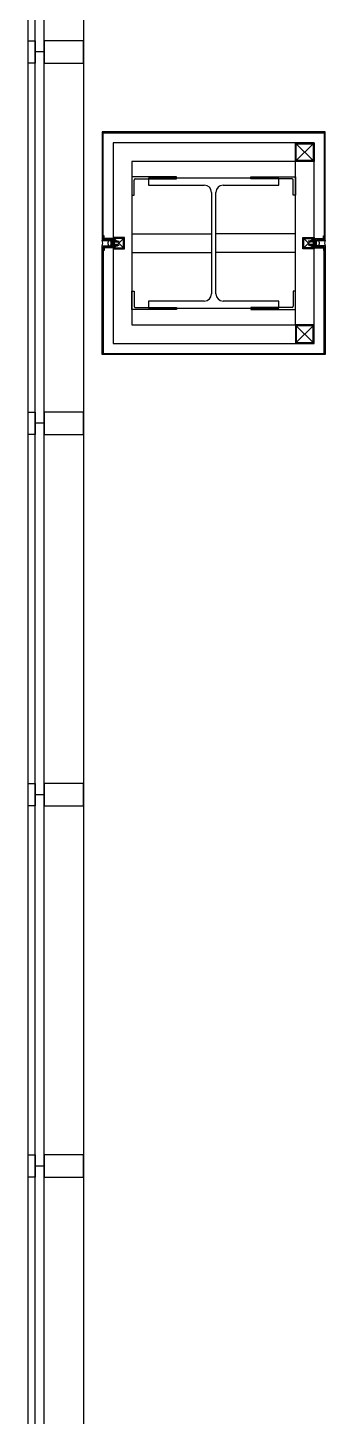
# Model space of a CAD drawing. Header units: millimetres. Extents: x -168200 to 672800, y -7409 to 118800.
# Drawn here: x 273200 to 274000, y 37791 to 41530 of the extents above; entities that cross this region are included whole.
import ezdxf

# ---------------------------------------------------------------- set-up
doc = ezdxf.new("R2010")
doc.units = ezdxf.units.MM
doc.header["$LTSCALE"] = 200
doc.layers.add('1 BA', color=9, linetype='Continuous')

msp = doc.modelspace()

# ---------------------------------------------------------------- linework, layer by layer
at = {"layer": '1 BA', "linetype": 'Continuous'}
for p, q in [((273200, 42355), (273200, 14580)), ((273350, 42355), (273350, 14520))]:
    msp.add_line(p, q, dxfattribs=at)
at = {"layer": '1 BA', "linetype": 'Continuous', "ltscale": 2}
for p, q in [((273220, 14580), (273220, 42355)), ((273244, 14580), (273244, 42355))]:
    msp.add_line(p, q, dxfattribs=at)
at = {"layer": '1 BA'}
for p, q in [((273200, 41495), (273200, 41435)), ((273200, 41495), (273220, 41495)), ((273220, 41495), (273220, 41435)), ((273244, 41465), (273220, 41465)), ((273350, 41495), (273244, 41495)), ((273244, 41495), (273244, 41435)), ((273350, 41435), (273350, 41495)), ((273220, 41435), (273200, 41435)), ((273244, 41435), (273350, 41435)), ((274000, 41250), (273400, 41250)), ((273400, 41250), (273400, 40957.5)), ((273403, 40960.5), (273403, 41247)), ((273403, 41247), (273997, 41247)), ((273997, 41247), (273997, 40960.5)), ((274000, 40957.5), (274000, 41250)), ((273970, 41220), (273430, 41220)), ((273430, 41220), (273430, 40680)), ((273920, 41170), (273920, 41220)), ((273920, 41220), (273970, 41220)), ((273967.7, 41217.7), (273922.3, 41172.3)), ((273922.3, 41217.7), (273967.7, 41172.3)), ((273922.3, 41172.3), (273922.3, 41217.7)), ((273922.3, 41217.7), (273967.7, 41217.7)), ((273967.7, 41217.7), (273967.7, 41172.3)), ((273970, 41220), (273970, 41170)), ((273970, 40680), (273970, 41220)), ((273920, 41170), (273480, 41170)), ((273480, 41170), (273480, 40730)), ((273970, 41170), (273920, 41170)), ((273920, 40730), (273920, 41170)), ((273967.7, 41172.3), (273922.3, 41172.3)), ((273480, 41129), (273480, 41079)), ((273600, 41129), (273480, 41129)), ((273875, 41125), (273525, 41125)), ((273525, 41125), (273525, 41106)), ((273600, 41123), (273600, 41129)), ((273800, 41123), (273800, 41129)), ((273800, 41129), (273920, 41129)), ((273875, 41106), (273875, 41125)), ((273920, 41129), (273920, 41079)), ((273486, 41079), (273486, 41120)), ((273489, 41123), (273600, 41123)), ((273525, 41106), (273674.8, 41106)), ((273694, 41086.8), (273694, 40813.3)), ((273706, 40813.3), (273706, 41086.8)), ((273725.3, 41106), (273875, 41106)), ((273911, 41123), (273800, 41123)), ((273914, 41079), (273914, 41120)), ((273480, 41079), (273486, 41079)), ((273920, 41079), (273914, 41079)), ((273480, 40975), (273693.5, 40975)), ((273920, 40975), (273706.5, 40975)), ((273400, 40957.5), (273420.5, 40957.5)), ((273420, 40957.5), (273400, 40957.5)), ((273400, 40957.5), (273425, 40957.5)), ((273400, 40942.5), (273420.5, 40942.5)), ((273400, 40942.5), (273420, 40942.5)), ((273400, 40942.5), (273425, 40942.5)), ((273400, 40650), (273400, 40942.5)), ((273405, 40969.5), (273403, 40969.5)), ((273403, 40969.5), (273403, 40960.5)), ((273403, 40960.5), (273428, 40960.5)), ((273425, 40960.5), (273403, 40960.5)), ((273403, 40930.5), (273403, 40939.5)), ((273403, 40939.5), (273428, 40939.5)), ((273425, 40939.5), (273403, 40939.5)), ((273403, 40939.5), (273403, 40653)), ((273405, 40962.5), (273405, 40969.5)), ((273430, 40962.5), (273405, 40962.5)), ((273430, 40937.5), (273405, 40937.5)), ((273405, 40937.5), (273405, 40930.5)), ((273423, 40955.2), (273445.6, 40955.2)), ((273423, 40944.8), (273445.6, 40944.8)), ((273425, 40957.5), (273425, 40960.5)), ((273425, 40957.5), (273425, 40957.5)), ((273425, 40957.5), (273425, 40957.5)), ((273425, 40957.5), (273425, 40957.5)), ((273425, 40957.5), (273425, 40957.5)), ((273425, 40957.5), (273425, 40957.5)), ((273425, 40942.5), (273425, 40939.5)), ((273425, 40942.5), (273425, 40942.5)), ((273425, 40942.5), (273425, 40942.5)), ((273425, 40942.5), (273425, 40942.5)), ((273425, 40942.5), (273425, 40942.5)), ((273425, 40942.5), (273425, 40942.5)), ((273425, 40942.5), (273425, 40939.5)), ((273425.8, 40957.8), (273426, 40957.6)), ((273426, 40952.9), (273425.8, 40952.7)), ((273426, 40947.1), (273425.8, 40947.3)), ((273425.8, 40942.2), (273426, 40942.4)), ((273426, 40956.5), (273425.9, 40956.3)), ((273425.9, 40956.3), (273425.9, 40956.1)), ((273425.9, 40956.1), (273425.9, 40955.9)), ((273425.9, 40955.9), (273425.9, 40955.8)), ((273425.9, 40955.8), (273426, 40955.8)), ((273426, 40954.7), (273425.9, 40954.7)), ((273425.9, 40954.7), (273425.9, 40954.6)), ((273425.9, 40954.6), (273425.9, 40954.4)), ((273425.9, 40954.4), (273425.9, 40954.2)), ((273425.9, 40954.2), (273426, 40954)), ((273425.9, 40945.8), (273426, 40946)), ((273425.9, 40945.6), (273425.9, 40945.8)), ((273425.9, 40945.4), (273425.9, 40945.6)), ((273425.9, 40945.3), (273425.9, 40945.4)), ((273426, 40945.3), (273425.9, 40945.3)), ((273425.9, 40944.1), (273425.9, 40944.2)), ((273425.9, 40944.2), (273426, 40944.2)), ((273425.9, 40943.9), (273425.9, 40944.1)), ((273425.9, 40943.7), (273425.9, 40943.9)), ((273426, 40943.5), (273425.9, 40943.7)), ((273426, 40957.6), (273426, 40957.3)), ((273426, 40957.3), (273426.1, 40957)), ((273426.1, 40957), (273426, 40956.8)), ((273426, 40956.8), (273426, 40956.5)), ((273426, 40955.8), (273426.2, 40955.7)), ((273426.2, 40954.8), (273426, 40954.7)), ((273426, 40954), (273426, 40953.7)), ((273426, 40953.7), (273426.1, 40953.5)), ((273426.1, 40953.5), (273426, 40953.2)), ((273426, 40953.2), (273426, 40952.9)), ((273426, 40946.8), (273426, 40947.1)), ((273426.1, 40946.5), (273426, 40946.8)), ((273426, 40946.3), (273426.1, 40946.5)), ((273426, 40946), (273426, 40946.3)), ((273426.2, 40945.2), (273426, 40945.3)), ((273426, 40944.2), (273426.2, 40944.3)), ((273426, 40943.2), (273426, 40943.5)), ((273426.1, 40943), (273426, 40943.2)), ((273426, 40942.7), (273426.1, 40943)), ((273426, 40942.4), (273426, 40942.7)), ((273426.2, 40955.7), (273426.4, 40955.7)), ((273426.4, 40954.8), (273426.2, 40954.8)), ((273426.4, 40945.2), (273426.2, 40945.2)), ((273426.2, 40944.3), (273426.4, 40944.3)), ((273426.4, 40955.7), (273426.6, 40955.8)), ((273426.6, 40954.7), (273426.4, 40954.8)), ((273426.6, 40945.3), (273426.4, 40945.2)), ((273426.4, 40944.3), (273426.6, 40944.2)), ((273426.6, 40955.8), (273426.8, 40955.8)), ((273426.8, 40954.7), (273426.6, 40954.7)), ((273426.8, 40945.3), (273426.6, 40945.3)), ((273426.6, 40944.2), (273426.8, 40944.2)), ((273426.8, 40955.8), (273427, 40955.8)), ((273427, 40954.7), (273426.8, 40954.7)), ((273427, 40945.3), (273426.8, 40945.3)), ((273426.8, 40944.2), (273427, 40944.2)), ((273427, 40958.7), (273428, 40958.7)), ((273427, 40955.8), (273427.2, 40955.7)), ((273427.2, 40954.8), (273427, 40954.7)), ((273428, 40951.7), (273427, 40951.7)), ((273428, 40948.3), (273427, 40948.3)), ((273427.2, 40945.2), (273427, 40945.3)), ((273427, 40944.2), (273427.2, 40944.3)), ((273427, 40941.3), (273428, 40941.3)), ((273427.2, 40955.7), (273427.3, 40955.6)), ((273427.3, 40954.9), (273427.2, 40954.8)), ((273427.3, 40945.1), (273427.2, 40945.2)), ((273427.2, 40944.3), (273427.3, 40944.4)), ((273427.3, 40955.6), (273427.4, 40955.5)), ((273427.4, 40955), (273427.3, 40954.9)), ((273427.4, 40945), (273427.3, 40945.1)), ((273427.3, 40944.4), (273427.4, 40944.5)), ((273427.4, 40955.5), (273427.4, 40955.4)), ((273427.4, 40955.4), (273427.5, 40955.2)), ((273427.5, 40955.2), (273427.4, 40955.1)), ((273427.4, 40955.1), (273427.4, 40955)), ((273427.4, 40944.9), (273427.4, 40945)), ((273427.5, 40944.8), (273427.4, 40944.9)), ((273427.4, 40944.6), (273427.5, 40944.8)), ((273427.4, 40944.5), (273427.4, 40944.6)), ((273428, 40960.5), (273428, 40950)), ((273428, 40958.7), (273428, 40951.7)), ((273428.5, 40956.7), (273428, 40956.7)), ((273428, 40953.7), (273429.1, 40953.7)), ((273428, 40939.5), (273428, 40950)), ((273428, 40950), (273430, 40950)), ((273428, 40950), (273430, 40950)), ((273428, 40941.3), (273428, 40948.3)), ((273428, 40946.3), (273429.1, 40946.3)), ((273428.5, 40943.3), (273428, 40943.3)), ((273428.4, 40955.2), (273428.7, 40957.2)), ((273428.4, 40955.2), (273428.5, 40956.7)), ((273428.4, 40944.8), (273428.7, 40942.8)), ((273428.4, 40944.8), (273428.5, 40943.3)), ((273428.7, 40957.2), (273428.5, 40956.7)), ((273428.5, 40955.2), (273428.8, 40957.2)), ((273428.5, 40955.2), (273429, 40956.7)), ((273428.5, 40944.8), (273428.8, 40942.8)), ((273428.5, 40944.8), (273429, 40943.3)), ((273428.7, 40942.8), (273428.5, 40943.3)), ((273428.8, 40957.2), (273429, 40956.7)), ((273428.8, 40942.8), (273429, 40943.3)), ((273429, 40956.7), (273429.7, 40956.7)), ((273429, 40943.3), (273429.7, 40943.3)), ((273429.1, 40953.7), (273429.7, 40956.7)), ((273429.3, 40953.3), (273429.1, 40953.7)), ((273429.3, 40946.7), (273429.1, 40946.3)), ((273429.1, 40946.3), (273429.7, 40943.3)), ((273429.3, 40953.3), (273430, 40957.2)), ((273429.3, 40946.7), (273430, 40942.8)), ((273429.4, 40953.3), (273430.1, 40957.2)), ((273429.4, 40953.3), (273429.6, 40953.7)), ((273429.4, 40946.7), (273429.6, 40946.3)), ((273429.4, 40946.7), (273430.1, 40942.8)), ((273429.6, 40953.7), (273430.2, 40956.7)), ((273429.6, 40953.7), (273430.4, 40953.7)), ((273429.6, 40946.3), (273430.2, 40943.3)), ((273429.6, 40946.3), (273430.4, 40946.3)), ((273429.9, 40957.2), (273429.7, 40956.7)), ((273429.9, 40942.8), (273429.7, 40943.3)), ((273460, 40965), (273430, 40965)), ((273430, 40965), (273430, 40935)), ((273430, 40950), (273430, 40962.5)), ((273430, 40957.2), (273430.2, 40956.7)), ((273430, 40950), (273430, 40937.5)), ((273430, 40942.8), (273430.2, 40943.3)), ((273430.2, 40956.7), (273431, 40956.7)), ((273430.2, 40943.3), (273431, 40943.3)), ((273430.4, 40953.7), (273431, 40956.7)), ((273430.6, 40953.3), (273430.4, 40953.7)), ((273430.6, 40946.7), (273430.4, 40946.3)), ((273430.4, 40946.3), (273431, 40943.3)), ((273430.6, 40953.3), (273431.2, 40957.2)), ((273430.6, 40946.7), (273431.2, 40942.8)), ((273430.7, 40953.3), (273431.3, 40957.2)), ((273430.7, 40953.3), (273430.9, 40953.7)), ((273430.7, 40946.7), (273430.9, 40946.3)), ((273430.7, 40946.7), (273431.3, 40942.8)), ((273430.9, 40953.7), (273431.5, 40956.7)), ((273430.9, 40953.7), (273431.6, 40953.7)), ((273430.9, 40946.3), (273431.5, 40943.3)), ((273430.9, 40946.3), (273431.6, 40946.3)), ((273431.2, 40957.2), (273431, 40956.7)), ((273431.2, 40942.8), (273431, 40943.3)), ((273431.3, 40957.2), (273431.5, 40956.7)), ((273431.3, 40942.8), (273431.5, 40943.3)), ((273431.5, 40956.7), (273432.2, 40956.7)), ((273431.5, 40943.3), (273432.2, 40943.3)), ((273431.6, 40953.7), (273432.2, 40956.7)), ((273431.8, 40953.3), (273431.6, 40953.7)), ((273431.8, 40946.7), (273431.6, 40946.3)), ((273431.6, 40946.3), (273432.2, 40943.3)), ((273431.8, 40953.3), (273432.4, 40957.2)), ((273431.8, 40946.7), (273432.4, 40942.8)), ((273431.9, 40953.3), (273432.5, 40957.2)), ((273431.9, 40953.3), (273432.1, 40953.7)), ((273431.9, 40946.7), (273432.1, 40946.3)), ((273431.9, 40946.7), (273432.5, 40942.8)), ((273432.1, 40953.7), (273432.7, 40956.7)), ((273432.1, 40953.7), (273432.8, 40953.7)), ((273432.1, 40946.3), (273432.7, 40943.3)), ((273432.1, 40946.3), (273432.8, 40946.3)), ((273432.4, 40957.2), (273432.2, 40956.7)), ((273432.4, 40942.8), (273432.2, 40943.3)), ((273432.3, 40962.7), (273457.7, 40937.3)), ((273457.7, 40962.7), (273432.3, 40937.3)), ((273457.7, 40962.7), (273432.3, 40962.7)), ((273432.3, 40962.7), (273432.3, 40937.3)), ((273432.3, 40937.3), (273457.7, 40937.3)), ((273432.5, 40957.2), (273432.7, 40956.7)), ((273432.5, 40942.8), (273432.7, 40943.3)), ((273432.7, 40956.7), (273433.4, 40956.7)), ((273432.7, 40943.3), (273433.4, 40943.3)), ((273432.8, 40953.7), (273433.4, 40956.7)), ((273433, 40953.3), (273432.8, 40953.7)), ((273433, 40946.7), (273432.8, 40946.3)), ((273432.8, 40946.3), (273433.4, 40943.3)), ((273433, 40953.3), (273433.7, 40957.2)), ((273433, 40946.7), (273433.7, 40942.8)), ((273433.1, 40953.3), (273433.8, 40957.2)), ((273433.1, 40953.3), (273433.3, 40953.7)), ((273433.1, 40946.7), (273433.8, 40942.8)), ((273433.1, 40946.7), (273433.3, 40946.3)), ((273433.3, 40953.7), (273433.9, 40956.7)), ((273433.3, 40953.7), (273434.1, 40953.7)), ((273433.3, 40946.3), (273433.9, 40943.3)), ((273433.3, 40946.3), (273434.1, 40946.3)), ((273433.6, 40957.2), (273433.4, 40956.7)), ((273433.6, 40942.8), (273433.4, 40943.3)), ((273433.7, 40957.2), (273433.9, 40956.7)), ((273433.7, 40942.8), (273433.9, 40943.3)), ((273433.9, 40956.7), (273434.7, 40956.7)), ((273433.9, 40943.3), (273434.7, 40943.3)), ((273434.1, 40953.7), (273434.7, 40956.7)), ((273434.3, 40953.3), (273434.1, 40953.7)), ((273434.3, 40946.7), (273434.1, 40946.3)), ((273434.1, 40946.3), (273434.7, 40943.3)), ((273434.3, 40953.3), (273434.9, 40957.2)), ((273434.3, 40946.7), (273434.9, 40942.8)), ((273434.4, 40953.3), (273435, 40957.2)), ((273434.4, 40953.3), (273434.6, 40953.7)), ((273434.4, 40946.7), (273434.6, 40946.3)), ((273434.4, 40946.7), (273435, 40942.8)), ((273434.6, 40953.7), (273435.2, 40956.7)), ((273434.6, 40953.7), (273435.3, 40953.7)), ((273434.6, 40946.3), (273435.2, 40943.3)), ((273434.6, 40946.3), (273435.3, 40946.3)), ((273434.9, 40957.2), (273434.7, 40956.7)), ((273434.9, 40942.8), (273434.7, 40943.3)), ((273435, 40957.2), (273435.2, 40956.7)), ((273435, 40942.8), (273435.2, 40943.3)), ((273435.2, 40956.7), (273435.9, 40956.7)), ((273435.2, 40943.3), (273435.9, 40943.3)), ((273435.3, 40953.7), (273435.9, 40956.7)), ((273435.5, 40953.3), (273435.3, 40953.7)), ((273435.5, 40946.7), (273435.3, 40946.3)), ((273435.3, 40946.3), (273435.9, 40943.3)), ((273435.5, 40953.3), (273436.1, 40957.2)), ((273435.5, 40946.7), (273436.1, 40942.8)), ((273435.6, 40953.3), (273436.2, 40957.2)), ((273435.6, 40953.3), (273435.8, 40953.7)), ((273435.6, 40946.7), (273436.2, 40942.8)), ((273435.6, 40946.7), (273435.8, 40946.3)), ((273435.8, 40953.7), (273436.4, 40956.7)), ((273435.8, 40953.7), (273436.5, 40953.7)), ((273435.8, 40946.3), (273436.4, 40943.3)), ((273435.8, 40946.3), (273436.5, 40946.3)), ((273436.1, 40957.2), (273435.9, 40956.7)), ((273436.1, 40942.8), (273435.9, 40943.3)), ((273436.2, 40957.2), (273436.4, 40956.7)), ((273436.2, 40942.8), (273436.4, 40943.3)), ((273436.4, 40956.7), (273437.1, 40956.7)), ((273436.4, 40943.3), (273437.1, 40943.3)), ((273436.5, 40953.7), (273437.1, 40956.7)), ((273436.7, 40953.3), (273436.5, 40953.7)), ((273436.7, 40946.7), (273436.5, 40946.3)), ((273436.5, 40946.3), (273437.1, 40943.3)), ((273436.7, 40953.3), (273437.4, 40957.2)), ((273436.7, 40946.7), (273437.4, 40942.8)), ((273436.8, 40953.3), (273437.5, 40957.2)), ((273436.8, 40953.3), (273437, 40953.7)), ((273436.8, 40946.7), (273437, 40946.3)), ((273436.8, 40946.7), (273437.5, 40942.8)), ((273437, 40953.7), (273437.6, 40956.7)), ((273437, 40953.7), (273437.8, 40953.7)), ((273437, 40946.3), (273437.6, 40943.3)), ((273437, 40946.3), (273437.8, 40946.3)), ((273437.3, 40957.2), (273437.1, 40956.7)), ((273437.3, 40942.8), (273437.1, 40943.3)), ((273437.4, 40957.2), (273437.6, 40956.7)), ((273437.4, 40942.8), (273437.6, 40943.3)), ((273437.6, 40956.7), (273438.4, 40956.7)), ((273437.6, 40943.3), (273438.4, 40943.3)), ((273437.8, 40953.7), (273438.4, 40956.7)), ((273438, 40953.3), (273437.8, 40953.7)), ((273438, 40946.7), (273437.8, 40946.3)), ((273437.8, 40946.3), (273438.4, 40943.3)), ((273438, 40953.3), (273438.6, 40957.2)), ((273438, 40946.7), (273438.6, 40942.8)), ((273438.1, 40953.3), (273438.7, 40957.2)), ((273438.1, 40953.3), (273438.3, 40953.7)), ((273438.1, 40946.7), (273438.7, 40942.8)), ((273438.1, 40946.7), (273438.3, 40946.3)), ((273438.3, 40953.7), (273438.9, 40956.7)), ((273438.3, 40953.7), (273439, 40953.7)), ((273438.3, 40946.3), (273439, 40946.3)), ((273438.3, 40946.3), (273438.9, 40943.3)), ((273438.6, 40957.2), (273438.4, 40956.7)), ((273438.6, 40942.8), (273438.4, 40943.3)), ((273438.7, 40957.2), (273438.9, 40956.7)), ((273438.7, 40942.8), (273438.9, 40943.3)), ((273438.8, 40956.7), (273440.5, 40956.7)), ((273438.8, 40943.3), (273440.5, 40943.3)), ((273439, 40953.7), (273439.6, 40956.7)), ((273439.2, 40953.3), (273439, 40953.7)), ((273439.2, 40946.7), (273439, 40946.3)), ((273439, 40946.3), (273439.6, 40943.3)), ((273439.2, 40953.3), (273439.8, 40956.7)), ((273439.2, 40946.7), (273439.8, 40943.3)), ((273439.3, 40953.3), (273439.8, 40956.5)), ((273439.3, 40953.3), (273439.5, 40953.7)), ((273439.3, 40946.7), (273439.8, 40943.5)), ((273439.3, 40946.7), (273439.5, 40946.3)), ((273439.5, 40953.7), (273439.8, 40955.2)), ((273439.5, 40953.7), (273440.5, 40953.7)), ((273439.5, 40946.3), (273439.8, 40944.8)), ((273439.5, 40946.3), (273440.5, 40946.3)), ((273439.8, 40956.7), (273439.8, 40955.2)), ((273439.8, 40943.3), (273439.8, 40944.8)), ((273440.5, 40956.7), (273442.8, 40955.6)), ((273440.5, 40953.7), (273442.8, 40954.9)), ((273440.5, 40946.3), (273442.8, 40945.1)), ((273440.5, 40943.3), (273442.8, 40944.4)), ((273457.7, 40937.3), (273457.7, 40962.7)), ((273460, 40935), (273460, 40965)), ((273940, 40935), (273940, 40965)), ((273940, 40965), (273970, 40965)), ((273967.7, 40962.7), (273942.3, 40937.3)), ((273942.3, 40962.7), (273967.7, 40937.3)), ((273942.3, 40937.3), (273942.3, 40962.7)), ((273942.3, 40962.7), (273967.7, 40962.7)), ((273967.7, 40937.3), (273942.3, 40937.3)), ((273977, 40955.2), (273954.4, 40955.2)), ((273977, 40944.8), (273954.4, 40944.8)), ((273959.5, 40956.7), (273957.2, 40955.6)), ((273959.5, 40953.7), (273957.2, 40954.9)), ((273959.5, 40946.3), (273957.2, 40945.1)), ((273959.5, 40943.3), (273957.2, 40944.4)), ((273961.2, 40956.7), (273959.5, 40956.7)), ((273960.5, 40953.7), (273959.5, 40953.7)), ((273960.5, 40946.3), (273959.5, 40946.3)), ((273961.2, 40943.3), (273959.5, 40943.3)), ((273960.8, 40953.3), (273960.2, 40956.7)), ((273960.2, 40956.7), (273960.2, 40955.2)), ((273960.7, 40953.3), (273960.2, 40956.5)), ((273960.5, 40953.7), (273960.2, 40955.2)), ((273960.7, 40946.7), (273960.2, 40943.5)), ((273960.8, 40946.7), (273960.2, 40943.3)), ((273960.5, 40946.3), (273960.2, 40944.8)), ((273960.2, 40943.3), (273960.2, 40944.8)), ((273961, 40953.7), (273960.4, 40956.7)), ((273961, 40946.3), (273960.4, 40943.3)), ((273960.7, 40953.3), (273960.5, 40953.7)), ((273960.7, 40946.7), (273960.5, 40946.3)), ((273960.8, 40953.3), (273961, 40953.7)), ((273960.8, 40946.7), (273961, 40946.3)), ((273961.7, 40953.7), (273961, 40953.7)), ((273961.7, 40946.3), (273961, 40946.3)), ((273961.3, 40957.2), (273961.1, 40956.7)), ((273961.7, 40953.7), (273961.1, 40956.7)), ((273961.7, 40946.3), (273961.1, 40943.3)), ((273961.3, 40942.8), (273961.1, 40943.3)), ((273961.9, 40953.3), (273961.3, 40957.2)), ((273961.9, 40946.7), (273961.3, 40942.8)), ((273962, 40953.3), (273961.4, 40957.2)), ((273961.4, 40957.2), (273961.6, 40956.7)), ((273962, 40946.7), (273961.4, 40942.8)), ((273961.4, 40942.8), (273961.6, 40943.3)), ((273962.4, 40956.7), (273961.6, 40956.7)), ((273962.2, 40953.7), (273961.6, 40956.7)), ((273962.2, 40946.3), (273961.6, 40943.3)), ((273962.4, 40943.3), (273961.6, 40943.3)), ((273961.9, 40953.3), (273961.7, 40953.7)), ((273961.9, 40946.7), (273961.7, 40946.3)), ((273962, 40953.3), (273962.2, 40953.7)), ((273962, 40946.7), (273962.2, 40946.3)), ((273963, 40953.7), (273962.2, 40953.7)), ((273963, 40946.3), (273962.2, 40946.3)), ((273962.6, 40957.2), (273962.4, 40956.7)), ((273963, 40953.7), (273962.4, 40956.7)), ((273963, 40946.3), (273962.4, 40943.3)), ((273962.6, 40942.8), (273962.4, 40943.3)), ((273963.2, 40953.3), (273962.5, 40957.2)), ((273963.2, 40946.7), (273962.5, 40942.8)), ((273963.3, 40953.3), (273962.6, 40957.2)), ((273963.3, 40946.7), (273962.6, 40942.8)), ((273962.7, 40957.2), (273962.9, 40956.7)), ((273962.7, 40942.8), (273962.9, 40943.3)), ((273963.6, 40956.7), (273962.9, 40956.7)), ((273963.5, 40953.7), (273962.9, 40956.7)), ((273963.5, 40946.3), (273962.9, 40943.3)), ((273963.6, 40943.3), (273962.9, 40943.3)), ((273963.2, 40953.3), (273963, 40953.7)), ((273963.2, 40946.7), (273963, 40946.3)), ((273963.3, 40953.3), (273963.5, 40953.7)), ((273963.3, 40946.7), (273963.5, 40946.3)), ((273964.2, 40953.7), (273963.5, 40953.7)), ((273964.2, 40946.3), (273963.5, 40946.3)), ((273963.8, 40957.2), (273963.6, 40956.7)), ((273964.2, 40953.7), (273963.6, 40956.7)), ((273964.2, 40946.3), (273963.6, 40943.3)), ((273963.8, 40942.8), (273963.6, 40943.3)), ((273964.4, 40953.3), (273963.8, 40957.2)), ((273964.4, 40946.7), (273963.8, 40942.8)), ((273964.5, 40953.3), (273963.9, 40957.2)), ((273963.9, 40957.2), (273964.1, 40956.7)), ((273964.5, 40946.7), (273963.9, 40942.8)), ((273963.9, 40942.8), (273964.1, 40943.3)), ((273964.8, 40956.7), (273964.1, 40956.7)), ((273964.7, 40953.7), (273964.1, 40956.7)), ((273964.7, 40946.3), (273964.1, 40943.3)), ((273964.8, 40943.3), (273964.1, 40943.3)), ((273964.4, 40953.3), (273964.2, 40953.7)), ((273964.4, 40946.7), (273964.2, 40946.3)), ((273964.5, 40953.3), (273964.7, 40953.7)), ((273964.5, 40946.7), (273964.7, 40946.3)), ((273965.4, 40953.7), (273964.7, 40953.7)), ((273965.4, 40946.3), (273964.7, 40946.3)), ((273965, 40957.2), (273964.8, 40956.7)), ((273965.4, 40953.7), (273964.8, 40956.7)), ((273965.4, 40946.3), (273964.8, 40943.3)), ((273965, 40942.8), (273964.8, 40943.3)), ((273965.6, 40953.3), (273965, 40957.2)), ((273965.6, 40946.7), (273965, 40942.8)), ((273965.1, 40957.2), (273965.3, 40956.7)), ((273965.7, 40953.3), (273965.1, 40957.2)), ((273965.7, 40946.7), (273965.1, 40942.8)), ((273965.1, 40942.8), (273965.3, 40943.3)), ((273966.1, 40956.7), (273965.3, 40956.7)), ((273965.9, 40953.7), (273965.3, 40956.7)), ((273965.9, 40946.3), (273965.3, 40943.3)), ((273966.1, 40943.3), (273965.3, 40943.3)), ((273965.6, 40953.3), (273965.4, 40953.7)), ((273965.6, 40946.7), (273965.4, 40946.3)), ((273965.7, 40953.3), (273965.9, 40953.7)), ((273965.7, 40946.7), (273965.9, 40946.3)), ((273966.7, 40953.7), (273965.9, 40953.7)), ((273966.7, 40946.3), (273965.9, 40946.3)), ((273966.3, 40957.2), (273966.1, 40956.7)), ((273966.7, 40953.7), (273966.1, 40956.7)), ((273966.7, 40946.3), (273966.1, 40943.3)), ((273966.3, 40942.8), (273966.1, 40943.3)), ((273966.9, 40953.3), (273966.2, 40957.2)), ((273966.9, 40946.7), (273966.2, 40942.8)), ((273967, 40953.3), (273966.3, 40957.2)), ((273967, 40946.7), (273966.3, 40942.8)), ((273966.4, 40957.2), (273966.6, 40956.7)), ((273966.4, 40942.8), (273966.6, 40943.3)), ((273967.3, 40956.7), (273966.6, 40956.7)), ((273967.2, 40953.7), (273966.6, 40956.7)), ((273967.2, 40946.3), (273966.6, 40943.3)), ((273967.3, 40943.3), (273966.6, 40943.3)), ((273966.9, 40953.3), (273966.7, 40953.7)), ((273966.9, 40946.7), (273966.7, 40946.3)), ((273967, 40953.3), (273967.2, 40953.7)), ((273967, 40946.7), (273967.2, 40946.3)), ((273967.9, 40953.7), (273967.2, 40953.7)), ((273967.9, 40946.3), (273967.2, 40946.3)), ((273967.5, 40957.2), (273967.3, 40956.7)), ((273967.9, 40953.7), (273967.3, 40956.7)), ((273967.9, 40946.3), (273967.3, 40943.3)), ((273967.5, 40942.8), (273967.3, 40943.3)), ((273968.1, 40953.3), (273967.5, 40957.2)), ((273968.1, 40946.7), (273967.5, 40942.8)), ((273967.6, 40957.2), (273967.8, 40956.7)), ((273968.2, 40953.3), (273967.6, 40957.2)), ((273968.2, 40946.7), (273967.6, 40942.8)), ((273967.6, 40942.8), (273967.8, 40943.3)), ((273967.7, 40962.7), (273967.7, 40937.3)), ((273968.5, 40956.7), (273967.8, 40956.7)), ((273968.4, 40953.7), (273967.8, 40956.7)), ((273968.4, 40946.3), (273967.8, 40943.3)), ((273968.5, 40943.3), (273967.8, 40943.3)), ((273968.1, 40953.3), (273967.9, 40953.7)), ((273968.1, 40946.7), (273967.9, 40946.3)), ((273968.2, 40953.3), (273968.4, 40953.7)), ((273968.2, 40946.7), (273968.4, 40946.3)), ((273969.1, 40953.7), (273968.4, 40953.7)), ((273969.1, 40946.3), (273968.4, 40946.3)), ((273968.7, 40957.2), (273968.5, 40956.7)), ((273969.1, 40953.7), (273968.5, 40956.7)), ((273969.1, 40946.3), (273968.5, 40943.3)), ((273968.7, 40942.8), (273968.5, 40943.3)), ((273969.3, 40953.3), (273968.7, 40957.2)), ((273969.3, 40946.7), (273968.7, 40942.8)), ((273968.8, 40957.2), (273969, 40956.7)), ((273969.4, 40953.3), (273968.8, 40957.2)), ((273969.4, 40946.7), (273968.8, 40942.8)), ((273968.8, 40942.8), (273969, 40943.3)), ((273969.6, 40953.7), (273969, 40956.7)), ((273969.8, 40956.7), (273969, 40956.7)), ((273969.6, 40946.3), (273969, 40943.3)), ((273969.8, 40943.3), (273969, 40943.3)), ((273969.3, 40953.3), (273969.1, 40953.7)), ((273969.3, 40946.7), (273969.1, 40946.3)), ((273969.4, 40953.3), (273969.6, 40953.7)), ((273969.4, 40946.7), (273969.6, 40946.3)), ((273970.4, 40953.7), (273969.6, 40953.7)), ((273970.4, 40946.3), (273969.6, 40946.3)), ((273970, 40957.2), (273969.8, 40956.7)), ((273970.4, 40953.7), (273969.8, 40956.7)), ((273970.4, 40946.3), (273969.8, 40943.3)), ((273970, 40942.8), (273969.8, 40943.3)), ((273970.6, 40953.3), (273969.9, 40957.2)), ((273970.6, 40946.7), (273969.9, 40942.8)), ((273970, 40965), (273970, 40935)), ((273970, 40950), (273970, 40962.5)), ((273970, 40962.5), (273995, 40962.5)), ((273970.7, 40953.3), (273970, 40957.2)), ((273970, 40950), (273970, 40937.5)), ((273972, 40950), (273970, 40950)), ((273972, 40950), (273970, 40950)), ((273970.7, 40946.7), (273970, 40942.8)), ((273970, 40937.5), (273995, 40937.5)), ((273970.1, 40957.2), (273970.3, 40956.7)), ((273970.1, 40942.8), (273970.3, 40943.3)), ((273970.9, 40953.7), (273970.3, 40956.7)), ((273971, 40956.7), (273970.3, 40956.7)), ((273970.9, 40946.3), (273970.3, 40943.3)), ((273971, 40943.3), (273970.3, 40943.3)), ((273970.6, 40953.3), (273970.4, 40953.7)), ((273970.6, 40946.7), (273970.4, 40946.3)), ((273970.7, 40953.3), (273970.9, 40953.7)), ((273970.7, 40946.7), (273970.9, 40946.3)), ((273972, 40953.7), (273970.9, 40953.7)), ((273972, 40946.3), (273970.9, 40946.3)), ((273971.2, 40957.2), (273971, 40956.7)), ((273971.5, 40955.2), (273971, 40956.7)), ((273971.5, 40944.8), (273971, 40943.3)), ((273971.2, 40942.8), (273971, 40943.3)), ((273971.5, 40955.2), (273971.2, 40957.2)), ((273971.5, 40944.8), (273971.2, 40942.8)), ((273971.3, 40957.2), (273971.5, 40956.7)), ((273971.6, 40955.2), (273971.3, 40957.2)), ((273971.6, 40944.8), (273971.3, 40942.8)), ((273971.3, 40942.8), (273971.5, 40943.3)), ((273971.6, 40955.2), (273971.5, 40956.7)), ((273971.5, 40956.7), (273972, 40956.7)), ((273971.6, 40944.8), (273971.5, 40943.3)), ((273971.5, 40943.3), (273972, 40943.3)), ((273997, 40960.5), (273972, 40960.5)), ((273972, 40960.5), (273972, 40950)), ((273973, 40958.7), (273972, 40958.7)), ((273972, 40958.7), (273972, 40951.7)), ((273972, 40951.7), (273973, 40951.7)), ((273972, 40939.5), (273972, 40950)), ((273972, 40941.3), (273972, 40948.3)), ((273972, 40948.3), (273973, 40948.3)), ((273973, 40941.3), (273972, 40941.3)), ((273997, 40939.5), (273972, 40939.5)), ((273972.6, 40955.4), (273972.5, 40955.2)), ((273972.5, 40955.2), (273972.6, 40955.1)), ((273972.5, 40944.8), (273972.6, 40944.9)), ((273972.6, 40944.6), (273972.5, 40944.8)), ((273972.7, 40955.6), (273972.6, 40955.5)), ((273972.6, 40955.5), (273972.6, 40955.4)), ((273972.6, 40955.1), (273972.6, 40955)), ((273972.6, 40955), (273972.7, 40954.9)), ((273972.6, 40945), (273972.7, 40945.1)), ((273972.6, 40944.9), (273972.6, 40945)), ((273972.6, 40944.5), (273972.6, 40944.6)), ((273972.7, 40944.4), (273972.6, 40944.5)), ((273972.8, 40955.7), (273972.7, 40955.6)), ((273972.7, 40954.9), (273972.8, 40954.8)), ((273972.7, 40945.1), (273972.8, 40945.2)), ((273972.8, 40944.3), (273972.7, 40944.4)), ((273973, 40955.8), (273972.8, 40955.7)), ((273972.8, 40954.8), (273973, 40954.7)), ((273972.8, 40945.2), (273973, 40945.3)), ((273973, 40944.2), (273972.8, 40944.3)), ((273973.2, 40955.8), (273973, 40955.8)), ((273973, 40954.7), (273973.2, 40954.7)), ((273973, 40945.3), (273973.2, 40945.3)), ((273973.2, 40944.2), (273973, 40944.2)), ((273973.4, 40955.8), (273973.2, 40955.8)), ((273973.2, 40954.7), (273973.4, 40954.7)), ((273973.2, 40945.3), (273973.4, 40945.3)), ((273973.4, 40944.2), (273973.2, 40944.2)), ((273973.6, 40955.7), (273973.4, 40955.8)), ((273973.4, 40954.7), (273973.6, 40954.8)), ((273973.4, 40945.3), (273973.6, 40945.2)), ((273973.6, 40944.3), (273973.4, 40944.2)), ((273973.8, 40955.7), (273973.6, 40955.7)), ((273973.6, 40954.8), (273973.8, 40954.8)), ((273973.6, 40945.2), (273973.8, 40945.2)), ((273973.8, 40944.3), (273973.6, 40944.3)), ((273974, 40955.8), (273973.8, 40955.7)), ((273973.8, 40954.8), (273974, 40954.7)), ((273973.8, 40945.2), (273974, 40945.3)), ((273974, 40944.2), (273973.8, 40944.3)), ((273974, 40957.3), (273973.9, 40957)), ((273973.9, 40957), (273974, 40956.8)), ((273974, 40953.7), (273973.9, 40953.5)), ((273973.9, 40953.5), (273974, 40953.2)), ((273973.9, 40946.5), (273974, 40946.8)), ((273974, 40946.3), (273973.9, 40946.5)), ((273973.9, 40943), (273974, 40943.2)), ((273974, 40942.7), (273973.9, 40943)), ((273974.2, 40957.8), (273974, 40957.6)), ((273974, 40957.6), (273974, 40957.3)), ((273974, 40956.8), (273974, 40956.5)), ((273974, 40956.5), (273974.1, 40956.3)), ((273974.1, 40955.8), (273974, 40955.8)), ((273974, 40954.7), (273974.1, 40954.7)), ((273974.1, 40954.2), (273974, 40954)), ((273974, 40954), (273974, 40953.7)), ((273974, 40953.2), (273974, 40952.9)), ((273974, 40952.9), (273974.2, 40952.7)), ((273974, 40947.1), (273974.2, 40947.3)), ((273974, 40946.8), (273974, 40947.1)), ((273974, 40946), (273974, 40946.3)), ((273974.1, 40945.8), (273974, 40946)), ((273974, 40945.3), (273974.1, 40945.3)), ((273974.1, 40944.2), (273974, 40944.2)), ((273974, 40943.5), (273974.1, 40943.7)), ((273974, 40943.2), (273974, 40943.5)), ((273974, 40942.4), (273974, 40942.7)), ((273974.2, 40942.2), (273974, 40942.4)), ((273974.1, 40956.3), (273974.1, 40956.1)), ((273974.1, 40956.1), (273974.1, 40955.9)), ((273974.1, 40955.9), (273974.1, 40955.8)), ((273974.1, 40954.7), (273974.1, 40954.6)), ((273974.1, 40954.6), (273974.1, 40954.4)), ((273974.1, 40954.4), (273974.1, 40954.2)), ((273974.1, 40945.6), (273974.1, 40945.8)), ((273974.1, 40945.4), (273974.1, 40945.6)), ((273974.1, 40945.3), (273974.1, 40945.4)), ((273974.1, 40944.1), (273974.1, 40944.2)), ((273974.1, 40943.9), (273974.1, 40944.1)), ((273974.1, 40943.7), (273974.1, 40943.9)), ((273997, 40960.5), (273975, 40960.5)), ((273975, 40960.5), (273975, 40957.5)), ((273975, 40957.5), (274000, 40957.5)), ((273975, 40942.5), (273975, 40939.5)), ((273975, 40939.5), (273975, 40942.5)), ((273975, 40942.5), (274000, 40942.5)), ((273997, 40939.5), (273975, 40939.5)), ((274000, 40957.5), (273979.5, 40957.5)), ((274000, 40942.5), (273979.5, 40942.5)), ((273980, 40957.5), (274000, 40957.5)), ((274000, 40942.5), (273980, 40942.5)), ((273995, 40962.5), (273995, 40969.5)), ((273995, 40969.5), (273997, 40969.5)), ((273995, 40937.5), (273995, 40930.5)), ((273997, 40969.5), (273997, 40960.5)), ((273997, 40653), (273997, 40939.5)), ((273997, 40930.5), (273997, 40939.5)), ((274000, 40942.5), (274000, 40650)), ((273405, 40930.5), (273403, 40930.5)), ((273430, 40935), (273460, 40935)), ((273480, 40925), (273693.5, 40925)), ((273920, 40925), (273706.5, 40925)), ((273970, 40935), (273940, 40935)), ((273995, 40930.5), (273997, 40930.5)), ((273480, 40771), (273480, 40821)), ((273480, 40821), (273486, 40821)), ((273486, 40821), (273486, 40780)), ((273674.8, 40794), (273525, 40794)), ((273525, 40794), (273525, 40775)), ((273875, 40794), (273725.3, 40794)), ((273875, 40775), (273875, 40794)), ((273920, 40821), (273914, 40821)), ((273914, 40821), (273914, 40780)), ((273920, 40771), (273920, 40821)), ((273600, 40771), (273480, 40771)), ((273489, 40777), (273600, 40777)), ((273525, 40775), (273875, 40775)), ((273600, 40777), (273600, 40771)), ((273911, 40777), (273800, 40777)), ((273800, 40777), (273800, 40771)), ((273800, 40771), (273920, 40771)), ((273480, 40730), (273920, 40730)), ((273970, 40730), (273920, 40730)), ((273920, 40730), (273920, 40680)), ((273967.7, 40682.3), (273922.3, 40727.7)), ((273922.3, 40682.3), (273967.7, 40727.7)), ((273967.7, 40727.7), (273922.3, 40727.7)), ((273922.3, 40727.7), (273922.3, 40682.3)), ((273967.7, 40682.3), (273967.7, 40727.7)), ((273970, 40680), (273970, 40730)), ((273430, 40680), (273970, 40680)), ((273920, 40680), (273970, 40680)), ((273922.3, 40682.3), (273967.7, 40682.3)), ((274000, 40650), (273400, 40650)), ((273403, 40653), (273997, 40653)), ((273200, 40495), (273200, 40435)), ((273200, 40495), (273220, 40495)), ((273220, 40495), (273220, 40435)), ((273350, 40495), (273244, 40495)), ((273244, 40495), (273244, 40435)), ((273350, 40435), (273350, 40495)), ((273244, 40465), (273220, 40465)), ((273220, 40435), (273200, 40435)), ((273244, 40435), (273350, 40435)), ((273200, 39495), (273200, 39435)), ((273200, 39495), (273220, 39495)), ((273220, 39495), (273220, 39435)), ((273350, 39495), (273244, 39495)), ((273244, 39495), (273244, 39435)), ((273350, 39435), (273350, 39495)), ((273244, 39465), (273220, 39465)), ((273220, 39435), (273200, 39435)), ((273244, 39435), (273350, 39435)), ((273200, 38495), (273200, 38435)), ((273200, 38495), (273220, 38495)), ((273220, 38495), (273220, 38435)), ((273350, 38495), (273244, 38495)), ((273244, 38495), (273244, 38435)), ((273350, 38435), (273350, 38495)), ((273220, 38435), (273200, 38435)), ((273244, 38465), (273220, 38465)), ((273244, 38435), (273350, 38435))]:
    msp.add_line(p, q, dxfattribs=at)
for centre, radius, start, end in [((273489, 41120), 3, 90, 180), ((273674.8, 41086.8), 19.2, 0, 90), ((273725.3, 41086.8), 19.2, 90, 180), ((273911, 41120), 3, 0, 90), ((273383.9, 40950), 17.8, 335.078, 24.922), ((273428.4, 40950), 12.8, 166.4062, 180), ((273428.4, 40950), 12.8, 180, 193.5938), ((273424.3, 40951), 8.52, 149.7243, 166.4062), ((273424.3, 40949), 8.52, 193.5938, 210.2757), ((273421.6, 40952.5), 5.48, 125.3569, 149.7243), ((273421.6, 40947.5), 5.48, 210.2757, 234.6431), ((273420, 40954.9), 2.65, 90, 125.3569), ((273420, 40945.1), 2.65, 234.6431, 270), ((273420, 40954.9), 2.65, 54.6431, 90), ((273420, 40945.1), 2.65, 270, 305.3569), ((273418.4, 40952.5), 5.48, 30.2757, 54.6431), ((273418.4, 40947.5), 5.48, 305.3569, 329.7243), ((273415.7, 40951), 8.52, 13.5938, 30.2757), ((273415.7, 40949), 8.52, 329.7243, 346.4062), ((273411.6, 40950), 12.8, 0, 13.5938), ((273411.6, 40950), 12.8, 346.4062, 0), ((273434.8, 40955.2), 9.36, 164.205, 195.795), ((273434.8, 40944.8), 9.36, 164.205, 195.795), ((273427, 40957.4), 1.3, 90.0233, 164.4114), ((273427, 40953.1), 1.3, 195.5886, 269.9767), ((273427, 40946.9), 1.3, 90.0233, 164.4114), ((273427, 40942.6), 1.3, 195.5886, 269.9767), ((273428.5, 40955.2), 0.0602, 200.6851, 319.2729), ((273428.5, 40944.8), 0.0602, 40.7271, 159.3149), ((273428.8, 40957.2), 0.0925, 60.0753, 130.1339), ((273428.8, 40942.8), 0.0925, 229.8661, 299.9247), ((273429.4, 40953.3), 0.0925, 240.0754, 310.1339), ((273429.4, 40946.7), 0.0925, 49.8661, 119.9246), ((273430, 40957.2), 0.0925, 60.0753, 130.1339), ((273430, 40942.8), 0.0925, 229.8661, 299.9247), ((273430.6, 40953.3), 0.0925, 240.0754, 310.1339), ((273430.6, 40946.7), 0.0925, 49.8661, 119.9246), ((273431.2, 40957.2), 0.0925, 60.0753, 130.1339), ((273431.2, 40942.8), 0.0925, 229.8661, 299.9247), ((273431.8, 40953.3), 0.0925, 240.0754, 310.1339), ((273431.8, 40946.7), 0.0925, 49.8661, 119.9246), ((273432.5, 40957.2), 0.0925, 60.0753, 130.1339), ((273432.5, 40942.8), 0.0925, 229.8661, 299.9247), ((273433.1, 40953.3), 0.0925, 240.0754, 310.1339), ((273433.1, 40946.7), 0.0925, 49.8661, 119.9246), ((273433.7, 40957.2), 0.0925, 60.0753, 130.1339), ((273433.7, 40942.8), 0.0925, 229.8661, 299.9247), ((273434.3, 40953.3), 0.0925, 240.0754, 310.1339), ((273434.3, 40946.7), 0.0925, 49.8661, 119.9246), ((273434.9, 40957.2), 0.0925, 60.0753, 130.1339), ((273434.9, 40942.8), 0.0925, 229.8661, 299.9247), ((273435.5, 40953.3), 0.0925, 240.0754, 310.1339), ((273435.5, 40946.7), 0.0925, 49.8661, 119.9246), ((273436.2, 40957.2), 0.0925, 60.0753, 130.1339), ((273436.2, 40942.8), 0.0925, 229.8661, 299.9247), ((273436.8, 40953.3), 0.0925, 240.0754, 310.1339), ((273436.8, 40946.7), 0.0925, 49.8661, 119.9246), ((273437.4, 40957.2), 0.0925, 60.0753, 130.1339), ((273437.4, 40942.8), 0.0925, 229.8661, 299.9247), ((273438, 40953.3), 0.0925, 240.0754, 310.1339), ((273438, 40946.7), 0.0925, 49.8661, 119.9246), ((273438.6, 40957.2), 0.0925, 60.0753, 130.1339), ((273438.6, 40942.8), 0.0925, 229.8661, 299.9247), ((273439.2, 40953.3), 0.0925, 240.0754, 310.1339), ((273439.2, 40946.7), 0.0925, 49.8661, 119.9246), ((273442.5, 40955.2), 0.46, 305.1627, 54.8373), ((273442.5, 40944.8), 0.46, 305.1627, 54.8373), ((273957.5, 40955.2), 0.46, 125.1627, 234.8373), ((273957.5, 40944.8), 0.46, 125.1627, 234.8373), ((273960.8, 40953.3), 0.0925, 229.8661, 299.9246), ((273960.8, 40946.7), 0.0925, 60.0754, 130.1339), ((273961.4, 40957.2), 0.0925, 49.8661, 119.9247), ((273961.4, 40942.8), 0.0925, 240.0753, 310.1339), ((273962, 40953.3), 0.0925, 229.8661, 299.9246), ((273962, 40946.7), 0.0925, 60.0754, 130.1339), ((273962.6, 40957.2), 0.0925, 49.8661, 119.9247), ((273962.6, 40942.8), 0.0925, 240.0753, 310.1339), ((273963.2, 40953.3), 0.0925, 229.8661, 299.9246), ((273963.2, 40946.7), 0.0925, 60.0754, 130.1339), ((273963.8, 40957.2), 0.0925, 49.8661, 119.9247), ((273963.8, 40942.8), 0.0925, 240.0753, 310.1339), ((273964.5, 40953.3), 0.0925, 229.8661, 299.9246), ((273964.5, 40946.7), 0.0925, 60.0754, 130.1339), ((273965.1, 40957.2), 0.0925, 49.8661, 119.9247), ((273965.1, 40942.8), 0.0925, 240.0753, 310.1339), ((273965.7, 40953.3), 0.0925, 229.8661, 299.9246), ((273965.7, 40946.7), 0.0925, 60.0754, 130.1339), ((273966.3, 40957.2), 0.0925, 49.8661, 119.9247), ((273966.3, 40942.8), 0.0925, 240.0753, 310.1339), ((273966.9, 40953.3), 0.0925, 229.8661, 299.9246), ((273966.9, 40946.7), 0.0925, 60.0754, 130.1339), ((273967.5, 40957.2), 0.0925, 49.8661, 119.9247), ((273967.5, 40942.8), 0.0925, 240.0753, 310.1339), ((273968.2, 40953.3), 0.0925, 229.8661, 299.9246), ((273968.2, 40946.7), 0.0925, 60.0754, 130.1339), ((273968.8, 40957.2), 0.0925, 49.8661, 119.9247), ((273968.8, 40942.8), 0.0925, 240.0753, 310.1339), ((273969.4, 40953.3), 0.0925, 229.8661, 299.9246), ((273969.4, 40946.7), 0.0925, 60.0754, 130.1339), ((273970, 40957.2), 0.0925, 49.8661, 119.9247), ((273970, 40942.8), 0.0925, 240.0753, 310.1339), ((273970.6, 40953.3), 0.0925, 229.8661, 299.9246), ((273970.6, 40946.7), 0.0925, 60.0754, 130.1339), ((273971.2, 40957.2), 0.0925, 49.8661, 119.9247), ((273971.2, 40942.8), 0.0925, 240.0753, 310.1339), ((273971.5, 40955.2), 0.0602, 220.7271, 339.3149), ((273971.5, 40944.8), 0.0602, 20.6851, 139.2729), ((273973, 40957.4), 1.3, 15.5886, 89.9767), ((273973, 40953.1), 1.3, 270.0233, 344.4114), ((273973, 40946.9), 1.3, 15.5886, 89.9767), ((273973, 40942.6), 1.3, 270.0233, 344.4114), ((273965.2, 40955.2), 9.36, 344.205, 15.795), ((273965.2, 40944.8), 9.36, 344.205, 15.795), ((273988.4, 40950), 12.8, 166.4062, 180), ((273988.4, 40950), 12.8, 180, 193.5938), ((273984.3, 40951), 8.52, 149.7243, 166.4062), ((273984.3, 40949), 8.52, 193.5938, 210.2757), ((273981.6, 40952.5), 5.48, 125.3569, 149.7243), ((273981.6, 40947.5), 5.48, 210.2757, 234.6431), ((273980, 40954.9), 2.65, 90, 125.3569), ((273980, 40945.1), 2.65, 234.6431, 270), ((273980, 40954.9), 2.65, 54.6431, 90), ((273980, 40945.1), 2.65, 270, 305.3569), ((273978.4, 40952.5), 5.48, 30.2757, 54.6431), ((273978.4, 40947.5), 5.48, 305.3569, 329.7243), ((273975.7, 40951), 8.52, 13.5938, 30.2757), ((273975.7, 40949), 8.52, 329.7243, 346.4062), ((273971.6, 40950), 12.8, 0, 13.5938), ((273971.6, 40950), 12.8, 346.4062, 0), ((274016.1, 40950), 17.8, 155.078, 204.922), ((273674.8, 40813.3), 19.2, 270, 0), ((273725.3, 40813.3), 19.2, 180, 270), ((273489, 40780), 3, 180, 270), ((273911, 40780), 3, 270, 360)]:
    msp.add_arc(centre, radius, start, end, dxfattribs=at)

doc.saveas('drawing.dxf')
